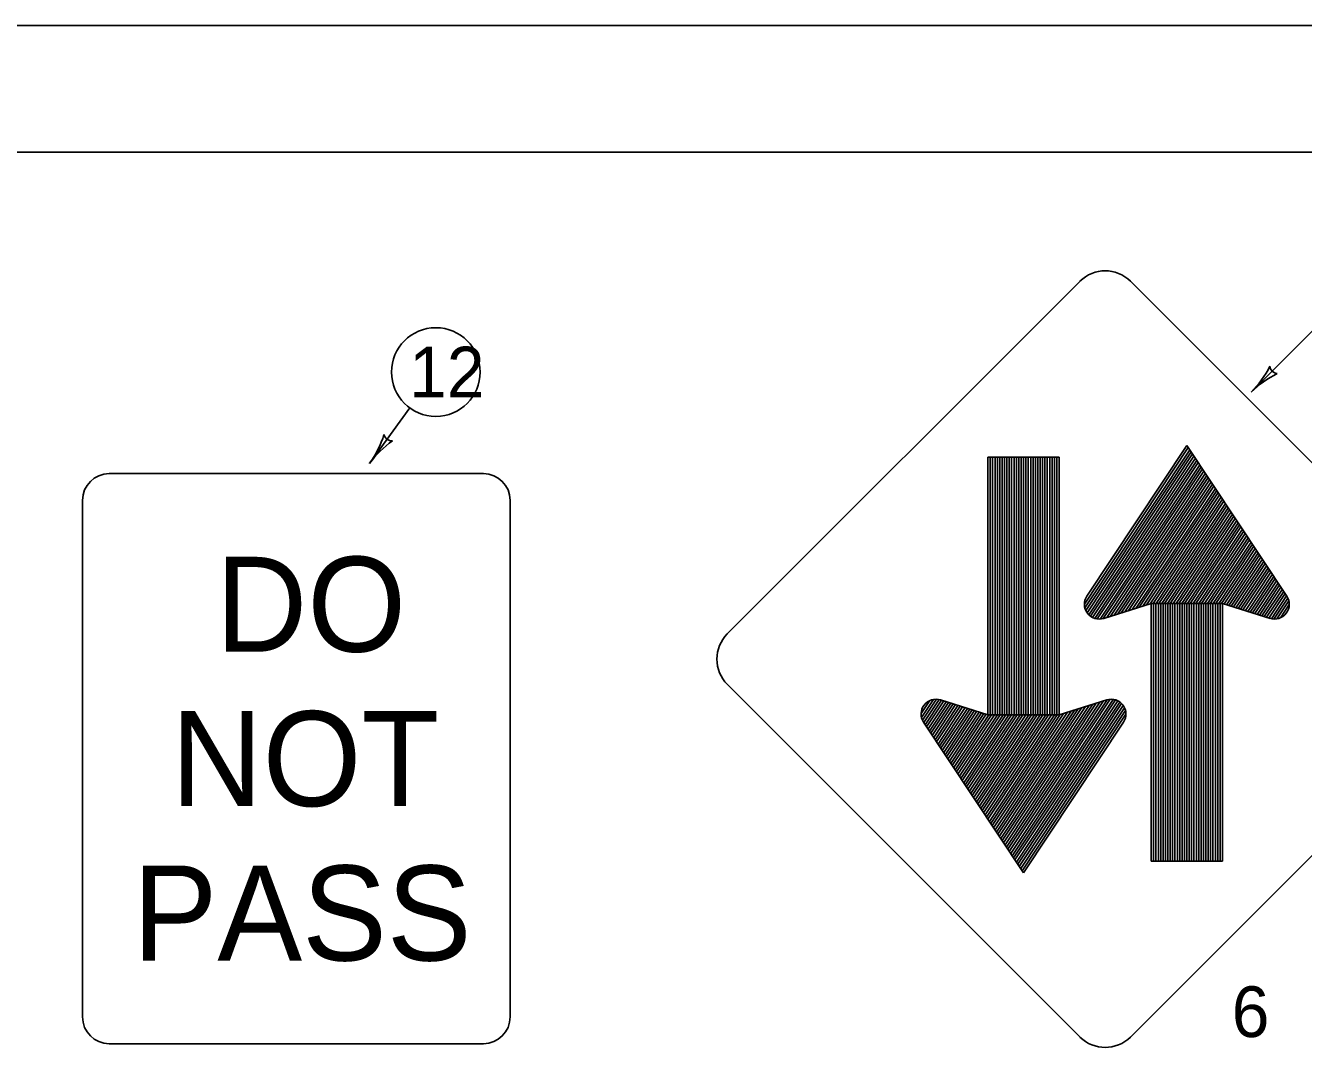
# Model space of a CAD drawing. Extents: x 1000 to 1036.3, y 1000 to 1022.
# Drawn here: x 1007.16 to 1012.2, y 1017.97 to 1022 of the extents above; entities that cross this region are included whole.
import ezdxf

# ---------------------------------------------------------------- set-up
doc = ezdxf.new("R2010")
doc.units = 0
doc.layers.add('Level 1', color=7, linetype='Continuous')
doc.layers.add('Level 10', color=7, linetype='Continuous')

msp = doc.modelspace()

# ---------------------------------------------------------------- linework, layer by layer
at = {"layer": 'Level 1'}
for p, q in [((1007, 1021.5), (1035.5, 1021.5)), ((1035.5, 1021.5), (1007, 1021.5)), ((1009.9298, 1019.5986), (1011.3219, 1020.9907)), ((1012.9129, 1019.5986), (1011.5208, 1020.9907)), ((1011.7493, 1020.3344), (1011.3393, 1019.7167)), ((1011.7436, 1020.3429), (1011.3491, 1019.7483)), ((1011.7436, 1020.3429), (1012.1382, 1019.7483)), ((1010.9584, 1019.2795), (1010.9584, 1020.296)), ((1011.2397, 1020.296), (1010.9584, 1020.296)), ((1010.9678, 1019.2795), (1010.9678, 1020.296)), ((1010.9772, 1019.2795), (1010.9772, 1020.296)), ((1010.9866, 1019.2795), (1010.9866, 1020.296)), ((1010.9959, 1019.2795), (1010.9959, 1020.296)), ((1011.0053, 1019.2795), (1011.0053, 1020.296)), ((1011.0147, 1019.2795), (1011.0147, 1020.296)), ((1011.0241, 1019.2795), (1011.0241, 1020.296)), ((1011.0334, 1019.2795), (1011.0334, 1020.296)), ((1011.0428, 1019.2795), (1011.0428, 1020.296)), ((1011.0522, 1019.2795), (1011.0522, 1020.296)), ((1011.0616, 1019.2795), (1011.0616, 1020.296)), ((1011.0709, 1019.2795), (1011.0709, 1020.296)), ((1011.0803, 1019.2795), (1011.0803, 1020.296)), ((1011.0897, 1019.2795), (1011.0897, 1020.296)), ((1011.0991, 1019.2795), (1011.0991, 1020.296)), ((1011.1084, 1019.2795), (1011.1084, 1020.296)), ((1011.1178, 1019.2795), (1011.1178, 1020.296)), ((1011.1272, 1019.2795), (1011.1272, 1020.296)), ((1011.1366, 1019.2795), (1011.1366, 1020.296)), ((1011.1459, 1019.2795), (1011.1459, 1020.296)), ((1011.1553, 1019.2795), (1011.1553, 1020.296)), ((1011.1647, 1019.2795), (1011.1647, 1020.296)), ((1011.1741, 1019.2795), (1011.1741, 1020.296)), ((1011.1834, 1019.2795), (1011.1834, 1020.296)), ((1011.1928, 1019.2795), (1011.1928, 1020.296)), ((1011.2022, 1019.2795), (1011.2022, 1020.296)), ((1011.2116, 1019.2795), (1011.2116, 1020.296)), ((1011.2209, 1019.2795), (1011.2209, 1020.296)), ((1011.2303, 1019.2795), (1011.2303, 1020.296)), ((1011.2397, 1019.2795), (1011.2397, 1020.296)), ((1011.7548, 1020.3259), (1011.3409, 1019.7022)), ((1011.7605, 1020.3175), (1011.3448, 1019.6911)), ((1011.7661, 1020.309), (1011.3501, 1019.6821)), ((1011.7718, 1020.3005), (1011.3564, 1019.6746)), ((1011.7773, 1020.292), (1011.3636, 1019.6684)), ((1011.783, 1020.2836), (1011.3716, 1019.6636)), ((1011.7886, 1020.2751), (1011.3804, 1019.66)), ((1011.7943, 1020.2666), (1011.3903, 1019.6578)), ((1011.7998, 1020.2581), (1011.4013, 1019.6574)), ((1011.8055, 1020.2497), (1011.4139, 1019.6596)), ((1011.8111, 1020.2412), (1011.4282, 1019.664)), ((1008.9673, 1020.2313), (1007.4907, 1020.2313)), ((1011.8168, 1020.2327), (1011.4423, 1019.6684)), ((1011.8223, 1020.2242), (1011.4565, 1019.6729)), ((1011.828, 1020.2158), (1011.4708, 1019.6773)), ((1011.8336, 1020.2073), (1011.4849, 1019.6818)), ((1011.8393, 1020.1988), (1011.4992, 1019.6863)), ((1011.8448, 1020.1903), (1011.5133, 1019.6907)), ((1011.8505, 1020.1818), (1011.5275, 1019.6952)), ((1011.8561, 1020.1733), (1011.5418, 1019.6996)), ((1011.8618, 1020.1648), (1011.5559, 1019.704)), ((1011.8673, 1020.1564), (1011.5702, 1019.7085)), ((1011.873, 1020.1479), (1011.5843, 1019.7129)), ((1011.8786, 1020.1394), (1011.5986, 1019.7173)), ((1007.3852, 1018.0868), (1007.3852, 1020.1259)), ((1009.0727, 1018.0868), (1009.0727, 1020.1259)), ((1011.8843, 1020.1309), (1011.6108, 1019.7188)), ((1011.8898, 1020.1225), (1011.622, 1019.7188)), ((1011.8955, 1020.114), (1011.6333, 1019.7188)), ((1011.9011, 1020.1055), (1011.6445, 1019.7188)), ((1011.9068, 1020.097), (1011.6558, 1019.7188)), ((1011.9123, 1020.0886), (1011.667, 1019.7188)), ((1011.918, 1020.0801), (1011.6783, 1019.7188)), ((1011.9236, 1020.0716), (1011.6895, 1019.7188)), ((1011.9293, 1020.0631), (1011.7008, 1019.7188)), ((1011.9348, 1020.0547), (1011.712, 1019.7188)), ((1011.9405, 1020.0462), (1011.7233, 1019.7188)), ((1011.9461, 1020.0377), (1011.7345, 1019.7188)), ((1011.9518, 1020.0293), (1011.7458, 1019.7188)), ((1011.9573, 1020.0208), (1011.757, 1019.7188)), ((1011.963, 1020.0123), (1011.7683, 1019.7188)), ((1011.9686, 1020.0038), (1011.7795, 1019.7188)), ((1011.9743, 1019.9953), (1011.7908, 1019.7188)), ((1011.9798, 1019.9868), (1011.802, 1019.7188)), ((1011.9855, 1019.9783), (1011.8133, 1019.7188)), ((1011.9911, 1019.9698), (1011.8245, 1019.7188)), ((1011.9968, 1019.9614), (1011.8358, 1019.7188)), ((1012.0024, 1019.9529), (1011.847, 1019.7188)), ((1012.008, 1019.9444), (1011.8583, 1019.7188)), ((1012.0137, 1019.9359), (1011.8695, 1019.7188)), ((1012.0193, 1019.9275), (1011.8808, 1019.7188)), ((1012.0249, 1019.919), (1011.8907, 1019.7168)), ((1012.0305, 1019.9105), (1011.9, 1019.7138)), ((1012.0362, 1019.9021), (1011.9093, 1019.7109)), ((1012.0418, 1019.8936), (1011.9186, 1019.708)), ((1012.0474, 1019.8851), (1011.9279, 1019.7051)), ((1012.053, 1019.8766), (1011.9373, 1019.7022)), ((1012.0587, 1019.8682), (1011.9466, 1019.6993)), ((1012.0643, 1019.8597), (1011.9558, 1019.6963)), ((1012.0699, 1019.8512), (1011.9652, 1019.6934)), ((1012.0755, 1019.8427), (1011.9745, 1019.6905)), ((1012.0812, 1019.8343), (1011.9838, 1019.6876)), ((1012.0868, 1019.8258), (1011.9932, 1019.6847)), ((1012.0924, 1019.8173), (1012.0024, 1019.6818)), ((1012.098, 1019.8088), (1012.0118, 1019.6788)), ((1012.1037, 1019.8003), (1012.0211, 1019.6759)), ((1012.1093, 1019.7918), (1012.0304, 1019.673)), ((1012.1149, 1019.7833), (1012.0398, 1019.6701)), ((1012.1205, 1019.7748), (1012.049, 1019.6672)), ((1012.1262, 1019.7664), (1012.0583, 1019.6643)), ((1012.1318, 1019.7579), (1012.0677, 1019.6613)), ((1012.1374, 1019.7494), (1012.0771, 1019.6586)), ((1012.1426, 1019.7403), (1012.0875, 1019.6573)), ((1012.1464, 1019.7291), (1012.0993, 1019.6582)), ((1011.603, 1019.7188), (1011.4154, 1019.66)), ((1011.603, 1019.7188), (1011.603, 1018.7023)), ((1011.603, 1019.7188), (1011.8843, 1019.7188)), ((1011.6123, 1019.7188), (1011.6123, 1018.7023)), ((1011.6218, 1019.7188), (1011.6218, 1018.7023)), ((1011.6311, 1019.7188), (1011.6311, 1018.7023)), ((1011.6405, 1019.7188), (1011.6405, 1018.7023)), ((1011.6498, 1019.7188), (1011.6498, 1018.7023)), ((1011.6593, 1019.7188), (1011.6593, 1018.7023)), ((1011.6686, 1019.7188), (1011.6686, 1018.7023)), ((1011.678, 1019.7188), (1011.678, 1018.7023)), ((1011.6873, 1019.7188), (1011.6873, 1018.7023)), ((1011.6968, 1019.7188), (1011.6968, 1018.7023)), ((1011.7061, 1019.7188), (1011.7061, 1018.7023)), ((1011.7155, 1019.7188), (1011.7155, 1018.7023)), ((1011.7248, 1019.7188), (1011.7248, 1018.7023)), ((1011.7343, 1019.7188), (1011.7343, 1018.7023)), ((1011.7436, 1019.7188), (1011.7436, 1018.7023)), ((1011.753, 1019.7188), (1011.753, 1018.7023)), ((1011.7623, 1019.7188), (1011.7623, 1018.7023)), ((1011.7718, 1019.7188), (1011.7718, 1018.7023)), ((1011.7811, 1019.7188), (1011.7811, 1018.7023)), ((1011.7905, 1019.7188), (1011.7905, 1018.7023)), ((1011.7998, 1019.7188), (1011.7998, 1018.7023)), ((1011.8093, 1019.7188), (1011.8093, 1018.7023)), ((1011.8186, 1019.7188), (1011.8186, 1018.7023)), ((1011.828, 1019.7188), (1011.828, 1018.7023)), ((1011.8373, 1019.7188), (1011.8373, 1018.7023)), ((1011.8468, 1019.7188), (1011.8468, 1018.7023)), ((1011.8561, 1019.7188), (1011.8561, 1018.7023)), ((1011.8655, 1019.7188), (1011.8655, 1018.7023)), ((1011.8748, 1019.7188), (1011.8748, 1018.7023)), ((1011.8843, 1019.7188), (1011.8843, 1018.7023)), ((1011.8843, 1019.7188), (1012.0718, 1019.66)), ((1012.1479, 1019.7143), (1012.1135, 1019.6626)), ((1011.3219, 1018.0076), (1009.9298, 1019.3997)), ((1011.5208, 1018.0076), (1012.9129, 1019.3997)), ((1010.6948, 1019.2839), (1010.7292, 1019.3358)), ((1010.6963, 1019.2692), (1010.7433, 1019.3401)), ((1010.7001, 1019.258), (1010.7552, 1019.3409)), ((1010.7053, 1019.2488), (1010.7656, 1019.3397)), ((1010.7109, 1019.2403), (1010.775, 1019.337)), ((1010.7165, 1019.2319), (1010.7843, 1019.3341)), ((1010.7222, 1019.2234), (1010.7937, 1019.3312)), ((1010.7278, 1019.2149), (1010.8029, 1019.3283)), ((1010.7334, 1019.2064), (1010.8123, 1019.3253)), ((1010.9584, 1019.2795), (1010.7708, 1019.3383)), ((1011.0203, 1018.7741), (1011.3862, 1019.3254)), ((1011.0259, 1018.7656), (1011.4003, 1019.3298)), ((1011.0316, 1018.7572), (1011.4146, 1019.3343)), ((1011.0372, 1018.7487), (1011.4288, 1019.3387)), ((1011.0428, 1018.7402), (1011.4414, 1019.3408)), ((1011.0484, 1018.7317), (1011.4524, 1019.3404)), ((1011.0541, 1018.7233), (1011.4623, 1019.3383)), ((1011.0597, 1018.7148), (1011.4711, 1019.3348)), ((1011.0653, 1018.7063), (1011.4791, 1019.3298)), ((1011.2397, 1019.2795), (1011.4273, 1019.3383)), ((1010.739, 1019.198), (1010.8216, 1019.3224)), ((1010.7447, 1019.1895), (1010.8309, 1019.3195)), ((1010.7503, 1019.181), (1010.8403, 1019.3166)), ((1010.7559, 1019.1726), (1010.8495, 1019.3137)), ((1010.7615, 1019.1641), (1010.8588, 1019.3108)), ((1010.7672, 1019.1556), (1010.8682, 1019.3078)), ((1010.7728, 1019.1471), (1010.8775, 1019.3049)), ((1010.7784, 1019.1387), (1010.8868, 1019.302)), ((1010.784, 1019.1302), (1010.8961, 1019.2991)), ((1010.7897, 1019.1217), (1010.9054, 1019.2962)), ((1010.7953, 1019.1132), (1010.9148, 1019.2933)), ((1010.8009, 1019.1048), (1010.9241, 1019.2903)), ((1010.8065, 1019.0963), (1010.9334, 1019.2874)), ((1010.8122, 1019.0878), (1010.9427, 1019.2845)), ((1010.8178, 1019.0793), (1010.952, 1019.2816)), ((1010.8234, 1019.0708), (1010.9619, 1019.2795)), ((1010.8291, 1019.0623), (1010.9732, 1019.2795)), ((1010.8347, 1019.0538), (1010.9844, 1019.2795)), ((1010.8403, 1019.0454), (1010.9957, 1019.2795)), ((1010.8459, 1019.0369), (1011.0069, 1019.2795)), ((1010.8516, 1019.0284), (1011.0182, 1019.2795)), ((1010.8572, 1019.0199), (1011.0294, 1019.2795)), ((1010.8628, 1019.0115), (1011.0407, 1019.2795)), ((1010.8684, 1019.003), (1011.0519, 1019.2795)), ((1010.8741, 1018.9945), (1011.0632, 1019.2795)), ((1010.8797, 1018.986), (1011.0744, 1019.2795)), ((1010.8853, 1018.9776), (1011.0857, 1019.2795)), ((1010.8909, 1018.9691), (1011.0969, 1019.2795)), ((1010.8966, 1018.9606), (1011.1082, 1019.2795)), ((1010.9022, 1018.9521), (1011.1194, 1019.2795)), ((1010.9078, 1018.9437), (1011.1307, 1019.2795)), ((1010.9134, 1018.9352), (1011.1419, 1019.2795)), ((1010.9191, 1018.9267), (1011.1532, 1019.2795)), ((1010.9247, 1018.9182), (1011.1644, 1019.2795)), ((1010.9303, 1018.9098), (1011.1757, 1019.2795)), ((1010.9359, 1018.9013), (1011.1869, 1019.2795)), ((1010.9416, 1018.8928), (1011.1982, 1019.2795)), ((1010.9472, 1018.8843), (1011.2094, 1019.2795)), ((1010.9528, 1018.8758), (1011.2207, 1019.2795)), ((1011.2397, 1019.2795), (1010.9584, 1019.2795)), ((1010.9584, 1018.8673), (1011.2319, 1019.2795)), ((1010.9641, 1018.8588), (1011.2441, 1019.2809)), ((1010.9697, 1018.8504), (1011.2583, 1019.2853)), ((1010.9753, 1018.8419), (1011.2725, 1019.2898)), ((1010.9809, 1018.8334), (1011.2868, 1019.2943)), ((1010.9866, 1018.8249), (1011.3009, 1019.2987)), ((1010.9922, 1018.8165), (1011.3152, 1019.3032)), ((1010.9978, 1018.808), (1011.3293, 1019.3076)), ((1011.0034, 1018.7995), (1011.3435, 1019.3121)), ((1011.0091, 1018.791), (1011.3578, 1019.3165)), ((1011.0147, 1018.7826), (1011.3719, 1019.3209)), ((1011.0709, 1018.6978), (1011.4863, 1019.3238)), ((1011.0766, 1018.6893), (1011.4926, 1019.3163)), ((1011.0822, 1018.6808), (1011.4978, 1019.3072)), ((1011.0878, 1018.6723), (1011.5018, 1019.2961)), ((1011.0934, 1018.6638), (1011.5033, 1019.2817)), ((1011.0991, 1018.6554), (1010.7045, 1019.2499)), ((1011.0991, 1018.6554), (1011.4936, 1019.2499)), ((1011.603, 1018.7023), (1011.8843, 1018.7023)), ((1008.9673, 1017.9813), (1007.4907, 1017.9813))]:
    msp.add_line(p, q, dxfattribs=at)
for points in [[(1012.2698, 1020.8253), (1011.9976, 1020.5527)], [(1008.5182, 1020.272), (1008.6769, 1020.4906)]]:
    msp.add_lwpolyline(points, dxfattribs=at)
msp.add_circle((1008.7796, 1020.6323), 0.175, dxfattribs=at)
for centre, radius, start, end in [((1011.4213, 1020.8913), 0.1406, 45.0001, 134.9999), ((1011.7211, 1020.8287), 0.3906, 315.0467, 333.7155), ((1012.1026, 1020.6578), 0.0312, 183.8213, 265.938), ((1012.274, 1020.2767), 0.3906, 116.3939, 135.0406), ((1011.7211, 1020.8287), 0.3906, 315.0345, 315.0467), ((1008.2021, 1020.5016), 0.3906, 324.0095, 342.6782), ((1008.6055, 1020.3922), 0.0312, 192.7841, 274.9007), ((1008.8342, 1020.0424), 0.3906, 125.3566, 144.0033), ((1008.2021, 1020.5016), 0.3906, 323.9972, 324.0095), ((1007.4907, 1020.1259), 0.1055, 90, 180), ((1008.9672, 1020.1259), 0.1055, 0, 90), ((1011.3979, 1019.7159), 0.0586, 146.4331, 287.3894), ((1012.0893, 1019.7159), 0.0586, 251.6837, 33.5669), ((1010.0292, 1019.4991), 0.1406, 134.9999, 225.0001), ((1010.7534, 1019.2824), 0.0586, 71.6837, 213.5669), ((1011.4448, 1019.2824), 0.0586, 326.4331, 107.3894), ((1007.4907, 1018.0868), 0.1055, 180, 270), ((1008.9672, 1018.0868), 0.1055, 270, 360), ((1011.4213, 1018.107), 0.1406, 225.0001, 314.9999)]:
    msp.add_arc(centre, radius, start, end, dxfattribs=at)
at = {"layer": 'Level 10'}
msp.add_line((1036, 1022), (1000, 1022), dxfattribs=at)

# ---------------------------------------------------------------- texts
at = {"layer": 'Level 1'}
for s, height, p in [('12', 0.2, (1008.6741, 1020.5323)), ('DO', 0.375, (1007.9102, 1019.5283)), ('NOT', 0.375, (1007.7339, 1018.9188)), ('PASS', 0.375, (1007.5829, 1018.3095)), ('6', 0.2, (1011.9208, 1018.0076))]:
    msp.add_text(s, height=height, dxfattribs=at).set_placement(p)

doc.saveas('drawing.dxf')
